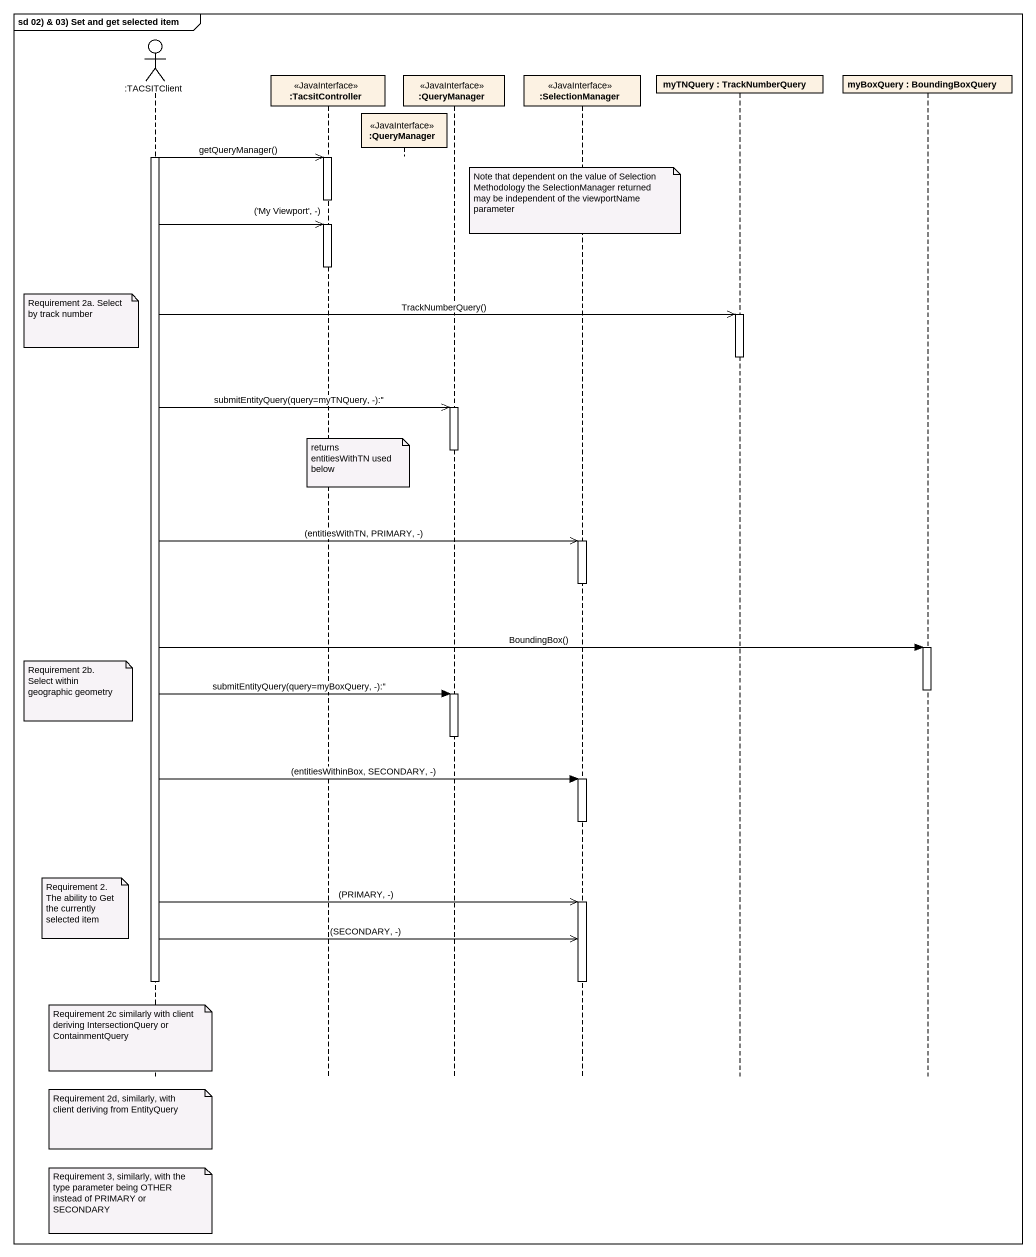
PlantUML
@startuml
mainframe sd 02) & 03) Set and get selected item
hide footbox
actor ":TACSITClient" as TACSITClient
participant ":TacsitController" as TacsitController <<JavaInterface>>
participant ":QueryManager" as QueryManager <<JavaInterface>>
participant ":QueryManager" as QueryManager_2 <<JavaInterface>>
participant ":SelectionManager" as SelectionManager <<JavaInterface>>
participant "myTNQuery : TrackNumberQuery" as myTNQuery
participant "myBoxQuery : BoundingBoxQuery" as myBoxQuery

activate TACSITClient
TACSITClient ->> TacsitController : getQueryManager()
activate TacsitController
note over SelectionManager : Note that dependent on the value of Selection Methodology the SelectionManager returned may be independent of the viewportName parameter
deactivate TacsitController
TACSITClient ->> TacsitController : ('My Viewport', -)
activate TacsitController
deactivate TacsitController
TACSITClient ->> myTNQuery : TrackNumberQuery()
activate myTNQuery
note left of TACSITClient : Requirement 2a. Select by track number
deactivate myTNQuery
TACSITClient ->> QueryManager_2 : submitEntityQuery(query=myTNQuery, -):''
activate QueryManager_2
deactivate QueryManager_2
note over TacsitController : returns entitiesWithTN used below
TACSITClient ->> SelectionManager : (entitiesWithTN, PRIMARY, -)
activate SelectionManager
deactivate SelectionManager
TACSITClient -> myBoxQuery : BoundingBox()
activate myBoxQuery
deactivate myBoxQuery
note left of TACSITClient : Requirement 2b. Select within geographic geometry
TACSITClient -> QueryManager_2 : submitEntityQuery(query=myBoxQuery, -):''
activate QueryManager_2
deactivate QueryManager_2
TACSITClient -> SelectionManager : (entitiesWithinBox, SECONDARY, -)
activate SelectionManager
deactivate SelectionManager
TACSITClient ->> SelectionManager : (PRIMARY, -)
activate SelectionManager
note left of TACSITClient : Requirement 2. The ability to Get the currently selected item
TACSITClient ->> SelectionManager : (SECONDARY, -)
deactivate TACSITClient
deactivate SelectionManager
note over TACSITClient : Requirement 2c similarly with client deriving IntersectionQuery or ContainmentQuery
note over TACSITClient : Requirement 2d, similarly, with client deriving from EntityQuery
note over TACSITClient : Requirement 3, similarly, with the type parameter being OTHER instead of PRIMARY or SECONDARY
@enduml
